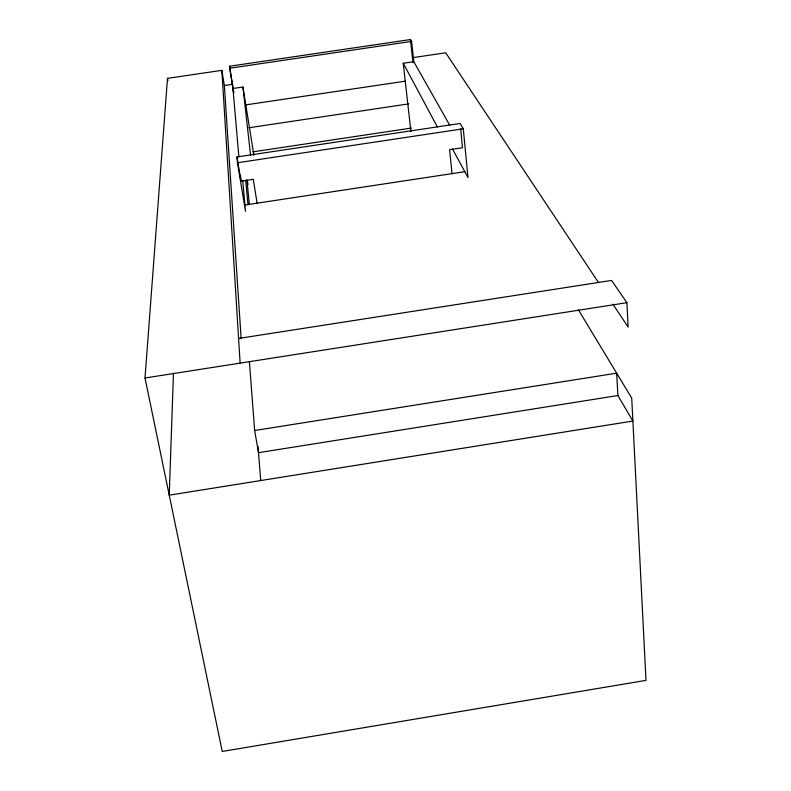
<?xml version="1.0" encoding="UTF-8"?>
<svg xmlns="http://www.w3.org/2000/svg" width="791" height="791" viewBox="0 0 791 791"><rect width="100%" height="100%" fill="white"/><g stroke="black" fill="none" stroke-linecap="round" stroke-linejoin="round"><path stroke-width="1.19" d="M173.456 373.303L169.244 495.176L632.889 421.049L617.9 395.53L616.664 373.174L254.653 430.502L258.519 452.679L617.9 395.53M578.399 309.845L631.722 398.091L645.99 680.379L222.241 751.45L145.01 377.999L167.494 78.368L221.846 70.35L224.357 85.537L241.146 338.637M145.01 377.999L626.907 302.676L628.133 327.079L612.877 304.13M238.585 338.449L611.572 280.429L626.907 302.676M452.482 148.975L467.995 177.52L463.279 128.795L460.125 123.455L236.993 156.964L240.998 181.169L253.258 179.32L257.115 203.178M244.943 205.027L464.821 171.687M248.858 127.756L408.7 103.888M252.833 151.862L411.478 128.053M242.738 180.595L245.507 211.296L237.468 162.748L463.279 128.795M233.602 92.517L229.479 66.236L410.48 39.55L411.567 41.399L413.792 61.708L449.703 125.166M229.637 68.234L411.567 41.399M224.357 85.537L232.87 84.281M412.872 57.644L445.709 52.779L598.54 282.585M253.881 155.224L242.946 87.02L232.95 88.493L238.882 156.786M410.905 131.484L403.242 63.27L413.792 61.708M245.754 104.887L405.14 81.196M403.242 63.27L437.423 127.005M167.494 78.368L167.929 80.771M247.613 182.088L247.998 184.461M229.479 66.236L233.839 92.972M242.946 87.02L250.539 155.026M410.48 39.55L413.011 62.697M452.017 173.634L449.585 149.697L462.488 147.749L460.599 128.32M246.93 179.844L249.343 204.286M245.665 180.249L248.018 204.721M240.464 175.078L240.998 181.169M236.993 156.964L237.468 162.748M258.034 446.529L260.723 480.552M249.402 361.606L254.653 430.502M221.846 70.35L240.128 363.128"/></g></svg>
